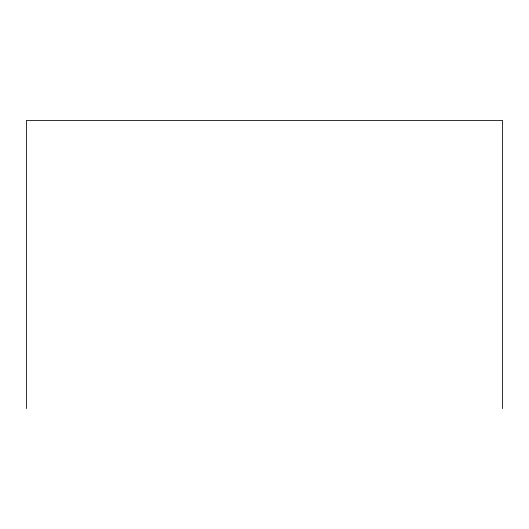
<?xml version="1.0" encoding="UTF-8"?>
<svg xmlns="http://www.w3.org/2000/svg" width="529" height="529" viewBox="0 0 529 529"><rect width="100%" height="100%" fill="white"/><g stroke="black" fill="none" stroke-linecap="round" stroke-linejoin="round"><path stroke-width="0.79" d="M502.55 408.567L502.55 120.433L26.45 120.433L26.45 408.567"/></g></svg>
